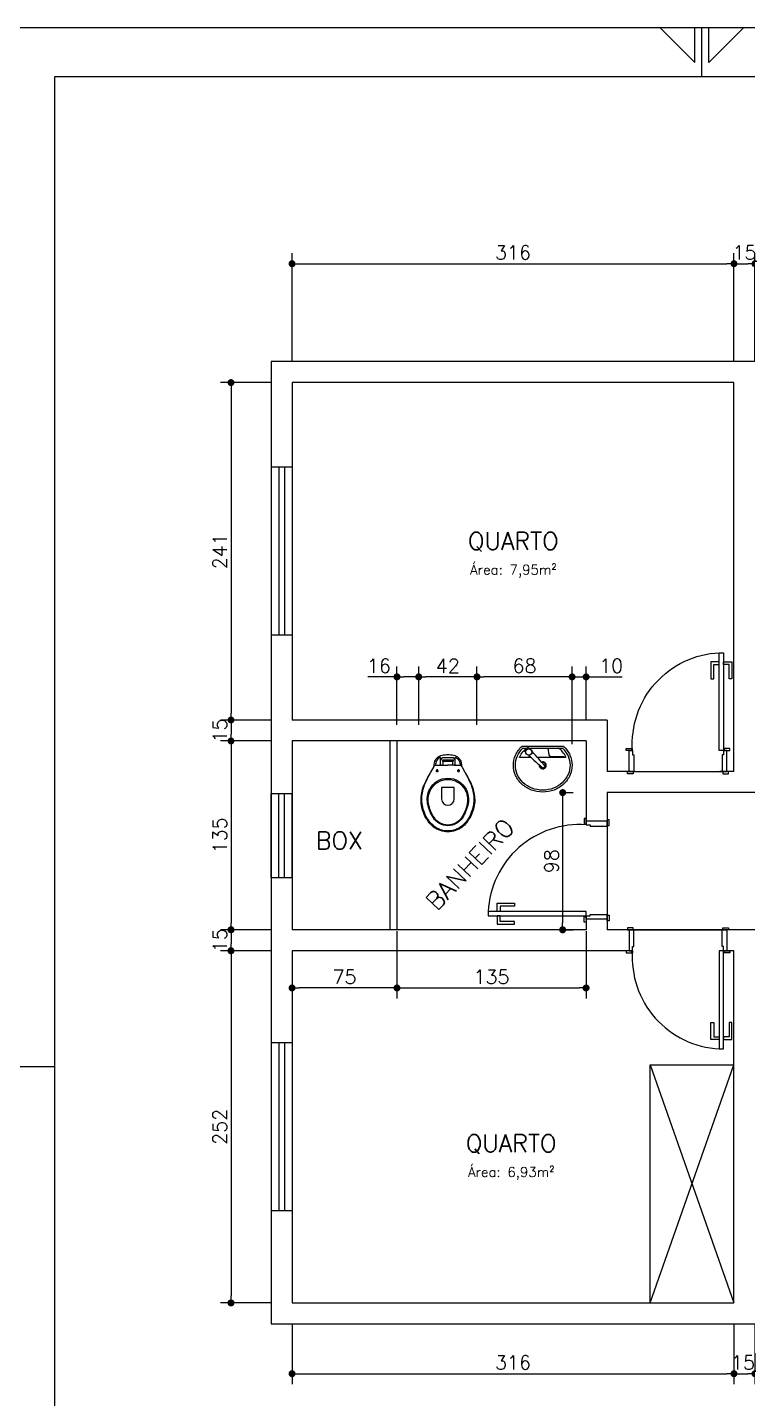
# Model space of a CAD drawing. Header units: millimetres. Extents: x -1019 to 2003, y 2166 to 3651.
# Drawn here: x 8 to 523, y 2671 to 3651 of the extents above; entities that cross this region are included whole.
import ezdxf
from ezdxf.enums import TextEntityAlignment as Align

# ---------------------------------------------------------------- set-up
doc = ezdxf.new("R2010")
doc.units = ezdxf.units.MM
doc.header["$LTSCALE"] = 30
for name, color, linetype in [('60CL', 2, 'Continuous'), ('CONT2', 2, 'Continuous'), ('CONT6', 6, 'Continuous'), ('Pen-02', 2, 'Continuous'), ('Pen-06', 6, 'Continuous'), ('Simb', 30, 'Continuous'), ('Texto-04', 4, 'Continuous')]:
    doc.layers.add(name, color=color, linetype=linetype)
doc.styles.add('NR', font='romans.shx')
doc.dimstyles.new('ESC-50', dxfattribs={"dimtxt": 10, "dimasz": 5, "dimexe": 7.5, "dimexo": 15, "dimgap": 0.5, "dimtad": 0, "dimdec": 1, "dimzin": 9, "dimdsep": 46, "dimtxsty": 'NR', "dimblk1": 'DOT', "dimblk2": 'DOT', "dimsah": 1, "dimcen": 0.09, "dimclrd": 1, "dimclre": 2, "dimclrt": 2, "dimadec": 5, "dimazin": 0, "dimtfac": 1, "dimtdec": 1, "dimtmove": 0, "dimatfit": 3, "dimldrblk": 'DOT', "dimfxl": 7.5, "dimtvp": 0.8, "dimtolj": 1, "dimtzin": 9, "dimarcsym": 0})

# ---------------------------------------------------------------- blocks, each defined once
blk = doc.blocks.new('P70-P15')
at = {"color": 1}
blk.add_line((70, -15), (0, -15), dxfattribs=at)
at = {"color": 0}
for points in [[(2.5, 0), (5.5, 0), (5.5, 70), (2.5, 70)], [(2.5, 63.5), (-3.5, 63.5), (-3.5, 51.25), (-1.5, 51.25), (-1.5, 61.5), (2.5, 61.5)], [(5.5, 63.5), (11.5, 63.5), (11.5, 51.25), (9.5, 51.25), (9.5, 61.5), (5.5, 61.5)], [(-2, 1.5), (2, 1.5), (2, 0), (-2, 0)], [(2.5, 0), (2.5, -3), (3.5, -3), (3.5, -15), (0, -15), (0, 0)], [(72, 1.5), (68, 1.5), (68, 0), (72, 0)], [(67.5, 0), (67.5, -3), (66.5, -3), (66.5, -15), (70, -15), (70, 0)], [(3, -15), (3, -16.5), (-1, -16.5), (-1, -15)], [(67, -15), (67, -16.5), (71, -16.5), (71, -15)]]:
    blk.add_lwpolyline(points, close=True, dxfattribs=at)
blk.add_arc((2.41, 4.8), 65.27, 355.77978, 87.28376, dxfattribs=at)
blk = doc.blocks.new('A$C10AC585C')
at = {"layer": 'Pen-02'}
for p, q in [((15, 120), (0, 120)), ((0, 120), (0, 0)), ((5.5, 120), (5.5, 0)), ((9.5, 120), (9.5, 0)), ((15, 120), (15, 0)), ((15, 0), (0, 0))]:
    blk.add_line(p, q, dxfattribs=at)
blk = doc.blocks.new('A$C544860EA')
at = {"layer": 'Pen-02'}
for p, q in [((-15, 60), (0, 60)), ((-15, 0), (-15, 60)), ((-9.5, 0), (-9.5, 60)), ((-5.5, 0), (-5.5, 60)), ((0, 0), (0, 60)), ((-15, 0), (0, 0))]:
    blk.add_line(p, q, dxfattribs=at)
blk = doc.blocks.new('PIA-2')
at = {"color": 0}
for p, q in [((-9, -9), (-18.2, -9)), ((-11.7, -1.2), (-14.3, -3.7)), ((-13, -2.5), (-14.3, -3.7)), ((-13, -2.5), (-11.7, -1.2)), ((18.2, -9), (-4.1, -9)), ((4.1, -1.6), (4.9, -6.8)), ((6.3, -8.1), (16.9, -8.1)), ((1.7, -16), (0.6, -17.2)), ((1.2, -16.6), (0.6, -17.2))]:
    blk.add_line(p, q, dxfattribs=at)
blk.add_lwpolyline([(16.1, 0, -0.002445), (16.3, -0.2, -0.101579), (21.3, -7.1, -0.106878), (23, -15, -0.106878), (21.3, -22.9, -0.101579), (16.3, -29.8, -0.094885), (8.9, -34.4, -0.090639), (0, -36, -0.090639), (-8.9, -34.4, -0.094885), (-16.3, -29.8, -0.101579), (-21.3, -22.9, -0.106878), (-23, -15, -0.106878), (-21.3, -7.1, -0.101579), (-16.3, -0.2, -0.002445), (-16.1, 0)], format="xyb", close=True, dxfattribs=at)
for points in [[(-11.1, -1.5), (15.5, -1.5, -0.071228), (19.8, -7.6, -0.106878), (21.4, -14.9, -0.106878), (19.9, -22.3, -0.101579), (15.2, -28.7, -0.094885), (8.4, -32.9, -0.090639), (0, -34.5, -0.090639), (-8.4, -32.9, -0.094885), (-15.2, -28.7, -0.101579), (-19.9, -22.3, -0.106878), (-21.4, -14.9, -0.106878), (-19.8, -7.6, -0.089873), (-15.5, -1.5), (-12, -1.5)], [(-18.2, -9, -0.009707), (-18, -8.4, -0.128419), (-12.3, -1.5, -0.09704)], [(18.2, -9, 0.009707), (18, -8.4, 0.128419), (12.3, -1.5, 0.09704)]]:
    blk.add_lwpolyline(points, format="xyb", dxfattribs=at)
blk.add_lwpolyline([(1.2, -16.6), (1.7, -16)], dxfattribs=at)
for radius in [2.5, 2.4]:
    blk.add_circle((-10.9, -4.6), radius, dxfattribs=at)
for centre, radius, start, end in [((-14.1, -3.9), 0.2, 135, 225.8897), ((184.1, 200.6), 285, 225.8897, 226.1438), ((-11.6, -1.3), 0.2, 44.1103, 135), ((-216, -199.5), 285, 43.8562, 44.1103), ((184.1, 200.6), 285, 226.7805, 229.839), ((-216, -199.5), 285, 40.161, 43.2195), ((6.3, -6.6), 1.5, 188.15, 270), ((0, -15), 2.75, 171.3889, 112.7623), ((0, -15), 2.25, 179.861, 108.5168), ((0.4, -17), 0.2, 229.839, 315), ((1.6, -15.9), 0.2, 315, 40.161)]:
    blk.add_arc(centre, radius, start, end, dxfattribs=at)
blk = doc.blocks.new('VASO-1')
at = {"color": 1}
for p, q in [((-8.5, -16.3), (-6.5, -16.3)), ((-7.5, -15.2), (-7.5, -17.2)), ((8.5, -16.3), (6.5, -16.3)), ((7.5, -15.2), (7.5, -17.2))]:
    blk.add_line(p, q, dxfattribs=at)
at = {"color": 0}
for points in [[(9.94, -13.68, -0.047116), (9.93, -13.63), (9.48, -10.71, 0.305161), (4, -5.4, 0.049506), (0, -5, 0.049506), (-4, -5.4, 0.305161), (-9.48, -10.71), (-9.93, -13.63, -0.047116), (-9.93, -13.63), (-9.93, -13.63, -0.092203), (-9.97, -13.73), (-12, -17.4, 0.036783), (-13.2, -19.4, 0.0196), (-15.3, -23.4, 0.056836), (-17.8, -29.4, 0.089116), (-18.8, -39.4, 0.095425), (-15.55, -49.4, 0.091656), (-10, -55.95, 0.16072), (0, -59.4, 0.16072), (10, -55.95, 0.091656), (15.55, -49.4, 0.095425), (18.8, -39.4, 0.089116), (17.8, -29.4, 0.056836), (15.3, -23.4, 0.0196), (13.2, -19.4, 0.036783), (12, -17.4), (9.97, -13.73, -0.044891), (9.94, -13.68), (9.78, -13.41)], [(-4.5, -12.4, 0.414214), (-3.5, -11.4), (-3.5, -10.1, 0.226163), (-3.76, -9.56, -0.733322), (-3.5, -8.9), (0, -8.9), (3.5, -8.9, -0.733322), (3.76, -9.56, 0.226163), (3.5, -10.1), (3.5, -11.4, 0.414214), (4.5, -12.4)], [(-4.5, -12.4), (-8.05, -12.4, 0.291578), (-9.93, -13.63)], [(9.78, -13.41, 0.269143), (8.05, -12.4), (4.5, -12.4)]]:
    blk.add_lwpolyline(points, format="xyb", dxfattribs=at)
at = {"color": 1}
for points in [[(-5.1, -12.4), (-5.1, -9.15), (-5.1, -7.31, 0.5854), (-5.71, -6.96, 0.134872), (-8, -9.4, 0.082359), (-8.77, -12.53)], [(-5.1, -9.15, -0.414214), (-3.1, -7.15), (0, -7.15), (3.1, -7.15, -0.414214), (5.1, -9.15)], [(5.1, -12.4), (5.1, -9.15), (5.1, -7.31, -0.5854), (5.71, -6.96, -0.134872), (8, -9.4, -0.082359), (8.77, -12.53)], [(-12, -17.4), (-13.1, -19.4, 0.0204), (-15, -23.4, 0.050595), (-17.35, -29.4, 0.089432), (-18.15, -39.4, 0.098712), (-14.75, -49.4, 0.072481), (-10, -55.1, 0.182574), (0, -58.7, 0.182574), (10, -55.1, 0.072481), (14.75, -49.4, 0.098712), (18.15, -39.4, 0.089432), (17.35, -29.4, 0.050595), (15, -23.4, 0.0204), (13.1, -19.4), (12, -17.4)]]:
    blk.add_lwpolyline(points, format="xyb", dxfattribs=at)
at = {"color": 0}
for points in [[(-4.5, -12.4), (-0.01, -12.4)], [(4.5, -12.4), (0.01, -12.4)]]:
    blk.add_lwpolyline(points, dxfattribs=at)
at = {"color": 1}
blk.add_lwpolyline([(-3.5, -9.75), (0, -9.75), (3.5, -9.75)], dxfattribs=at)
at = {"color": 0}
for points in [[(12.8, -29.4, 0.278895), (0, -21.55, 0.278895), (-12.8, -29.4, 0.167831), (-14.25, -39.4, 0.098952), (-10.2, -49.4, 0.247323), (0, -55.1, 0.247323), (10.2, -49.4, 0.098952), (14.25, -39.4, 0.167831)], [(0, -28.2), (4.5, -28.2), (4.5, -36.2, -0.394755), (0, -40.6, -0.394755), (-4.5, -36.2), (-4.5, -28.2)]]:
    blk.add_lwpolyline(points, format="xyb", close=True, dxfattribs=at)
at = {"color": 1}
blk.add_lwpolyline([(11.9, -29.4, 0.264523), (0, -22.4, 0.264523), (-11.9, -29.4, 0.185303), (-13.65, -39.4, 0.106842), (-9.5, -49.4, 0.250606), (0, -54.6, 0.250606), (9.5, -49.4, 0.106842), (13.65, -39.4, 0.185303)], format="xyb", close=True, dxfattribs=at)
for centre in [(-7.5, -16.3), (7.5, -16.3)]:
    blk.add_circle(centre, 0.65, dxfattribs=at)
blk = doc.blocks.new('DOT')
at = {"color": 0, "linetype": 'ByBlock'}
blk.add_line((-0.5, 0), (-1, 0), dxfattribs=at)
at = {"color": 0, "linetype": 'ByBlock', "const_width": 0.5}
blk.add_lwpolyline([(-0.25, 0, 1), (0.25, 0, 1)], format="xyb", close=True, dxfattribs=at)
blk = doc.blocks.new('*D58')
at = {"layer": 'Defpoints', "color": 0, "transparency": 16777216}
for p in [(197.14, 3397.08), (153.51, 3155.98), (197.14, 3155.98)]:
    blk.add_point(p, dxfattribs=at)
at = {"layer": 'Simb', "color": 2, "lineweight": -2, "transparency": 16777216}
for p, q in [((182.14, 3397.08), (146.01, 3397.08)), ((182.14, 3155.98), (146.01, 3155.98))]:
    blk.add_line(p, q, dxfattribs=at)
at = {"layer": 'Simb', "color": 1, "lineweight": -2, "transparency": 16777216}
blk.add_line((153.51, 3392.08), (153.51, 3160.98), dxfattribs=at)
at = {"layer": 'Simb', "color": 1, "lineweight": -2, "transparency": 16777216, "xscale": 5, "yscale": 5, "zscale": 5}
for p, rotation in [((153.51, 3397.08), 90), ((153.51, 3155.98), 270)]:
    blk.add_blockref('DOT', p, dxfattribs=dict(at, rotation=rotation))
at = {"layer": 'Simb', "color": 2, "transparency": 16777216, "insert": (145.51, 3276.53), "char_height": 10, "attachment_point": 5, "rotation": 90, "style": 'NR'}
blk.add_mtext('\\A1;241', dxfattribs=at)
blk = doc.blocks.new('_Dot')
at = {"color": 0, "linetype": 'ByBlock', "lineweight": -2}
blk.add_line((-0.5, 0), (-1, 0), dxfattribs=at)
at = {"color": 0, "linetype": 'ByBlock', "const_width": 0.5}
blk.add_lwpolyline([(-0.25, 0, 1), (0.25, 0, 1)], format="xyb", close=True, dxfattribs=at)
blk = doc.blocks.new('*D59')
at = {"layer": 'Defpoints', "color": 0, "transparency": 16777216}
for p in [(197.14, 3155.98), (153.51, 3140.98), (197.14, 3140.98)]:
    blk.add_point(p, dxfattribs=at)
at = {"layer": 'Simb', "color": 2, "lineweight": -2, "transparency": 16777216}
for p, q in [((182.14, 3155.98), (146.01, 3155.98)), ((182.14, 3140.98), (146.01, 3140.98))]:
    blk.add_line(p, q, dxfattribs=at)
at = {"layer": 'Simb', "color": 1, "lineweight": -2, "transparency": 16777216}
blk.add_line((153.51, 3150.98), (153.51, 3145.98), dxfattribs=at)
at = {"layer": 'Simb', "color": 1, "lineweight": -2, "transparency": 16777216, "xscale": 5, "yscale": 5, "zscale": 5}
for p, rotation in [((153.51, 3155.98), 90), ((153.51, 3140.98), 270)]:
    blk.add_blockref('DOT', p, dxfattribs=dict(at, rotation=rotation))
at = {"layer": 'Simb', "color": 2, "transparency": 16777216, "insert": (145.51, 3148.48), "char_height": 10, "attachment_point": 5, "rotation": 90, "style": 'NR'}
blk.add_mtext('\\A1;15', dxfattribs=at)
blk = doc.blocks.new('*D60')
at = {"layer": 'Defpoints', "color": 0, "transparency": 16777216}
for p in [(197.14, 3140.98), (153.51, 3006.08), (197.14, 3006.08)]:
    blk.add_point(p, dxfattribs=at)
at = {"layer": 'Simb', "color": 2, "lineweight": -2, "transparency": 16777216}
for p, q in [((182.14, 3140.98), (146.01, 3140.98)), ((182.14, 3006.08), (146.01, 3006.08))]:
    blk.add_line(p, q, dxfattribs=at)
at = {"layer": 'Simb', "color": 1, "lineweight": -2, "transparency": 16777216}
blk.add_line((153.51, 3135.98), (153.51, 3011.08), dxfattribs=at)
at = {"layer": 'Simb', "color": 1, "lineweight": -2, "transparency": 16777216, "xscale": 5, "yscale": 5, "zscale": 5}
for p, rotation in [((153.51, 3140.98), 90), ((153.51, 3006.08), 270)]:
    blk.add_blockref('DOT', p, dxfattribs=dict(at, rotation=rotation))
at = {"layer": 'Simb', "color": 2, "transparency": 16777216, "insert": (145.51, 3073.53), "char_height": 10, "attachment_point": 5, "rotation": 90, "style": 'NR'}
blk.add_mtext('\\A1;135', dxfattribs=at)
blk = doc.blocks.new('*D61')
at = {"layer": 'Defpoints', "color": 0, "transparency": 16777216}
for p in [(197.14, 3006.08), (153.51, 2991.08), (197.14, 2991.08)]:
    blk.add_point(p, dxfattribs=at)
at = {"layer": 'Simb', "color": 2, "lineweight": -2, "transparency": 16777216}
for p, q in [((182.14, 3006.08), (146.01, 3006.08)), ((182.14, 2991.08), (146.01, 2991.08))]:
    blk.add_line(p, q, dxfattribs=at)
at = {"layer": 'Simb', "color": 1, "lineweight": -2, "transparency": 16777216}
blk.add_line((153.51, 3001.08), (153.51, 2996.08), dxfattribs=at)
at = {"layer": 'Simb', "color": 1, "lineweight": -2, "transparency": 16777216, "xscale": 5, "yscale": 5, "zscale": 5}
for p, rotation in [((153.51, 3006.08), 90), ((153.51, 2991.08), 270)]:
    blk.add_blockref('DOT', p, dxfattribs=dict(at, rotation=rotation))
at = {"layer": 'Simb', "color": 2, "transparency": 16777216, "insert": (145.51, 2998.58), "char_height": 10, "attachment_point": 5, "rotation": 90, "style": 'NR'}
blk.add_mtext('\\A1;15', dxfattribs=at)
blk = doc.blocks.new('*D62')
at = {"layer": 'Defpoints', "color": 0, "transparency": 16777216}
for p in [(197.14, 2991.08), (153.51, 2739.48), (197.14, 2739.48)]:
    blk.add_point(p, dxfattribs=at)
at = {"layer": 'Simb', "color": 2, "lineweight": -2, "transparency": 16777216}
for p, q in [((182.14, 2991.08), (146.01, 2991.08)), ((182.14, 2739.48), (146.01, 2739.48))]:
    blk.add_line(p, q, dxfattribs=at)
at = {"layer": 'Simb', "color": 1, "lineweight": -2, "transparency": 16777216}
blk.add_line((153.51, 2986.08), (153.51, 2744.48), dxfattribs=at)
at = {"layer": 'Simb', "color": 1, "lineweight": -2, "transparency": 16777216, "xscale": 5, "yscale": 5, "zscale": 5}
for p, rotation in [((153.51, 2991.08), 90), ((153.51, 2739.48), 270)]:
    blk.add_blockref('DOT', p, dxfattribs=dict(at, rotation=rotation))
at = {"layer": 'Simb', "color": 2, "transparency": 16777216, "insert": (145.51, 2865.28), "char_height": 10, "attachment_point": 5, "rotation": 90, "style": 'NR'}
blk.add_mtext('\\A1;252', dxfattribs=at)
blk = doc.blocks.new('*D63')
at = {"layer": 'Defpoints', "color": 0, "transparency": 16777216}
for p in [(197.14, 2739.48), (513.04, 2739.48), (513.04, 2688.88)]:
    blk.add_point(p, dxfattribs=at)
at = {"layer": 'Simb', "color": 2, "lineweight": -2, "transparency": 16777216}
for p, q in [((197.14, 2724.48), (197.14, 2681.38)), ((513.04, 2724.48), (513.04, 2681.38))]:
    blk.add_line(p, q, dxfattribs=at)
at = {"layer": 'Simb', "color": 1, "lineweight": -2, "transparency": 16777216}
blk.add_line((202.14, 2688.88), (508.04, 2688.88), dxfattribs=at)
at = {"layer": 'Simb', "color": 1, "lineweight": -2, "transparency": 16777216, "xscale": 5, "yscale": 5, "zscale": 5, "rotation": 180}
blk.add_blockref('DOT', (197.14, 2688.88), dxfattribs=at)
at = {"layer": 'Simb', "color": 1, "lineweight": -2, "transparency": 16777216, "xscale": 5, "yscale": 5, "zscale": 5}
blk.add_blockref('DOT', (513.04, 2688.88), dxfattribs=at)
at = {"layer": 'Simb', "color": 2, "transparency": 16777216, "insert": (355.09, 2696.88), "char_height": 10, "attachment_point": 5, "style": 'NR'}
blk.add_mtext('\\A1;316', dxfattribs=at)
blk = doc.blocks.new('*D64')
at = {"layer": 'Defpoints', "color": 0, "transparency": 16777216}
for p in [(513.04, 2739.48), (528.04, 2739.48), (528.04, 2688.88)]:
    blk.add_point(p, dxfattribs=at)
at = {"layer": 'Simb', "color": 2, "lineweight": -2, "transparency": 16777216}
for p, q in [((513.04, 2724.48), (513.04, 2681.38)), ((528.04, 2724.48), (528.04, 2681.38))]:
    blk.add_line(p, q, dxfattribs=at)
at = {"layer": 'Simb', "color": 1, "lineweight": -2, "transparency": 16777216}
blk.add_line((518.04, 2688.88), (523.04, 2688.88), dxfattribs=at)
at = {"layer": 'Simb', "color": 1, "lineweight": -2, "transparency": 16777216, "xscale": 5, "yscale": 5, "zscale": 5, "rotation": 180}
blk.add_blockref('DOT', (513.04, 2688.88), dxfattribs=at)
at = {"layer": 'Simb', "color": 1, "lineweight": -2, "transparency": 16777216, "xscale": 5, "yscale": 5, "zscale": 5}
blk.add_blockref('DOT', (528.04, 2688.88), dxfattribs=at)
at = {"layer": 'Simb', "color": 2, "transparency": 16777216, "insert": (519.47, 2696.88), "char_height": 10, "attachment_point": 5, "style": 'NR'}
blk.add_mtext('\\A1;15', dxfattribs=at)
blk = doc.blocks.new('*D70')
at = {"layer": 'Defpoints', "color": 0, "transparency": 16777216}
for p in [(513.04, 3482), (197.14, 3397.08), (513.04, 3397.08)]:
    blk.add_point(p, dxfattribs=at)
at = {"layer": 'Simb', "color": 2, "lineweight": -2, "transparency": 16777216}
for p, q in [((197.14, 3412.08), (197.14, 3489.5)), ((513.04, 3412.08), (513.04, 3489.5))]:
    blk.add_line(p, q, dxfattribs=at)
at = {"layer": 'Simb', "color": 1, "lineweight": -2, "transparency": 16777216}
blk.add_line((202.14, 3482), (508.04, 3482), dxfattribs=at)
at = {"layer": 'Simb', "color": 1, "lineweight": -2, "transparency": 16777216, "xscale": 5, "yscale": 5, "zscale": 5, "rotation": 180}
blk.add_blockref('DOT', (197.14, 3482), dxfattribs=at)
at = {"layer": 'Simb', "color": 1, "lineweight": -2, "transparency": 16777216, "xscale": 5, "yscale": 5, "zscale": 5}
blk.add_blockref('DOT', (513.04, 3482), dxfattribs=at)
at = {"layer": 'Simb', "color": 2, "transparency": 16777216, "insert": (355.09, 3490), "char_height": 10, "attachment_point": 5, "style": 'NR'}
blk.add_mtext('\\A1;316', dxfattribs=at)
blk = doc.blocks.new('*D71')
at = {"layer": 'Defpoints', "color": 0, "transparency": 16777216}
for p in [(528.04, 3482), (513.04, 3397.08), (528.04, 3397.08)]:
    blk.add_point(p, dxfattribs=at)
at = {"layer": 'Simb', "color": 2, "lineweight": -2, "transparency": 16777216}
for p, q in [((513.04, 3412.08), (513.04, 3489.5)), ((528.04, 3412.08), (528.04, 3489.5))]:
    blk.add_line(p, q, dxfattribs=at)
at = {"layer": 'Simb', "color": 1, "lineweight": -2, "transparency": 16777216}
blk.add_line((518.04, 3482), (523.04, 3482), dxfattribs=at)
at = {"layer": 'Simb', "color": 1, "lineweight": -2, "transparency": 16777216, "xscale": 5, "yscale": 5, "zscale": 5, "rotation": 180}
blk.add_blockref('DOT', (513.04, 3482), dxfattribs=at)
at = {"layer": 'Simb', "color": 1, "lineweight": -2, "transparency": 16777216, "xscale": 5, "yscale": 5, "zscale": 5}
blk.add_blockref('DOT', (528.04, 3482), dxfattribs=at)
at = {"layer": 'Simb', "color": 2, "transparency": 16777216, "insert": (520.54, 3490), "char_height": 10, "attachment_point": 5, "style": 'NR'}
blk.add_mtext('\\A1;15', dxfattribs=at)
blk = doc.blocks.new('*D86')
at = {"layer": 'Defpoints', "color": 0, "transparency": 16777216}
for p in [(272.14, 3020.19), (407.34, 3020.19), (407.34, 2964.53)]:
    blk.add_point(p, dxfattribs=at)
at = {"layer": 'Simb', "color": 2, "lineweight": -2, "transparency": 16777216}
for p, q in [((272.14, 3005.19), (272.14, 2957.03)), ((407.34, 3005.19), (407.34, 2957.03))]:
    blk.add_line(p, q, dxfattribs=at)
at = {"layer": 'Simb', "color": 1, "lineweight": -2, "transparency": 16777216}
blk.add_line((277.14, 2964.53), (402.34, 2964.53), dxfattribs=at)
at = {"layer": 'Simb', "color": 1, "lineweight": -2, "transparency": 16777216, "xscale": 5, "yscale": 5, "zscale": 5, "rotation": 180}
blk.add_blockref('DOT', (272.14, 2964.53), dxfattribs=at)
at = {"layer": 'Simb', "color": 1, "lineweight": -2, "transparency": 16777216, "xscale": 5, "yscale": 5, "zscale": 5}
blk.add_blockref('DOT', (407.34, 2964.53), dxfattribs=at)
at = {"layer": 'Simb', "color": 2, "transparency": 16777216, "insert": (339.74, 2972.53), "char_height": 10, "attachment_point": 5, "style": 'NR'}
blk.add_mtext('\\A1;135', dxfattribs=at)
blk = doc.blocks.new('*D87')
at = {"layer": 'Defpoints', "color": 0, "transparency": 16777216}
for p in [(197.14, 3006.08), (272.14, 3006.08), (197.14, 2964.53)]:
    blk.add_point(p, dxfattribs=at)
at = {"layer": 'Simb', "color": 2, "lineweight": -2, "transparency": 16777216}
for p, q in [((197.14, 2991.08), (197.14, 2957.03)), ((272.14, 2991.08), (272.14, 2957.03))]:
    blk.add_line(p, q, dxfattribs=at)
at = {"layer": 'Simb', "color": 1, "lineweight": -2, "transparency": 16777216}
blk.add_line((267.14, 2964.53), (202.14, 2964.53), dxfattribs=at)
at = {"layer": 'Simb', "color": 1, "lineweight": -2, "transparency": 16777216, "xscale": 5, "yscale": 5, "zscale": 5, "rotation": 180}
blk.add_blockref('DOT', (197.14, 2964.53), dxfattribs=at)
at = {"layer": 'Simb', "color": 1, "lineweight": -2, "transparency": 16777216, "xscale": 5, "yscale": 5, "zscale": 5}
blk.add_blockref('DOT', (272.14, 2964.53), dxfattribs=at)
at = {"layer": 'Simb', "color": 2, "transparency": 16777216, "insert": (234.64, 2972.53), "char_height": 10, "attachment_point": 5, "style": 'NR'}
blk.add_mtext('\\A1;75', dxfattribs=at)
blk = doc.blocks.new('*D88')
at = {"layer": 'Defpoints', "color": 0, "transparency": 16777216}
for p in [(407.34, 3186.8), (407.34, 3140.98), (397.34, 3123.63)]:
    blk.add_point(p, dxfattribs=at)
at = {"layer": 'Simb', "color": 2, "lineweight": -2, "transparency": 16777216}
for p, q in [((397.34, 3138.63), (397.34, 3194.3)), ((407.34, 3155.98), (407.34, 3194.3))]:
    blk.add_line(p, q, dxfattribs=at)
at = {"layer": 'Simb', "color": 1, "lineweight": -2, "transparency": 16777216}
for p, q in [((392.34, 3186.8), (387.34, 3186.8)), ((397.34, 3186.8), (407.34, 3186.8)), ((412.34, 3186.8), (433.1, 3186.8))]:
    blk.add_line(p, q, dxfattribs=at)
at = {"layer": 'Simb', "color": 1, "lineweight": -2, "transparency": 16777216, "xscale": 5, "yscale": 5, "zscale": 5}
blk.add_blockref('DOT', (397.34, 3186.8), dxfattribs=at)
at = {"layer": 'Simb', "color": 1, "lineweight": -2, "transparency": 16777216, "xscale": 5, "yscale": 5, "zscale": 5, "rotation": 180}
blk.add_blockref('DOT', (407.34, 3186.8), dxfattribs=at)
at = {"layer": 'Simb', "color": 2, "transparency": 16777216, "insert": (425.22, 3194.8), "char_height": 10, "attachment_point": 5, "style": 'NR'}
blk.add_mtext('\\A1;10', dxfattribs=at)
blk = doc.blocks.new('*D89')
at = {"layer": 'Defpoints', "color": 0, "transparency": 16777216}
for p in [(329.34, 3186.8), (329.34, 3137.44), (397.34, 3123.63)]:
    blk.add_point(p, dxfattribs=at)
at = {"layer": 'Simb', "color": 2, "lineweight": -2, "transparency": 16777216}
for p, q in [((329.34, 3152.44), (329.34, 3194.3)), ((397.34, 3138.63), (397.34, 3194.3))]:
    blk.add_line(p, q, dxfattribs=at)
at = {"layer": 'Simb', "color": 1, "lineweight": -2, "transparency": 16777216}
blk.add_line((392.34, 3186.8), (334.34, 3186.8), dxfattribs=at)
at = {"layer": 'Simb', "color": 1, "lineweight": -2, "transparency": 16777216, "xscale": 5, "yscale": 5, "zscale": 5, "rotation": 180}
blk.add_blockref('DOT', (329.34, 3186.8), dxfattribs=at)
at = {"layer": 'Simb', "color": 1, "lineweight": -2, "transparency": 16777216, "xscale": 5, "yscale": 5, "zscale": 5}
blk.add_blockref('DOT', (397.34, 3186.8), dxfattribs=at)
at = {"layer": 'Simb', "color": 2, "transparency": 16777216, "insert": (363.34, 3194.8), "char_height": 10, "attachment_point": 5, "style": 'NR'}
blk.add_mtext('\\A1;68', dxfattribs=at)
blk = doc.blocks.new('*D90')
at = {"layer": 'Defpoints', "color": 0, "transparency": 16777216}
for p in [(287.69, 3186.8), (287.69, 3137.44), (329.34, 3137.44)]:
    blk.add_point(p, dxfattribs=at)
at = {"layer": 'Simb', "color": 2, "lineweight": -2, "transparency": 16777216}
for p, q in [((287.69, 3152.44), (287.69, 3194.3)), ((329.34, 3152.44), (329.34, 3194.3))]:
    blk.add_line(p, q, dxfattribs=at)
at = {"layer": 'Simb', "color": 1, "lineweight": -2, "transparency": 16777216}
blk.add_line((324.34, 3186.8), (292.69, 3186.8), dxfattribs=at)
at = {"layer": 'Simb', "color": 1, "lineweight": -2, "transparency": 16777216, "xscale": 5, "yscale": 5, "zscale": 5, "rotation": 180}
blk.add_blockref('DOT', (287.69, 3186.8), dxfattribs=at)
at = {"layer": 'Simb', "color": 1, "lineweight": -2, "transparency": 16777216, "xscale": 5, "yscale": 5, "zscale": 5}
blk.add_blockref('DOT', (329.34, 3186.8), dxfattribs=at)
at = {"layer": 'Simb', "color": 2, "transparency": 16777216, "insert": (308.51, 3194.8), "char_height": 10, "attachment_point": 5, "style": 'NR'}
blk.add_mtext('\\A1;42', dxfattribs=at)
blk = doc.blocks.new('*D91')
at = {"layer": 'Defpoints', "color": 0, "transparency": 16777216}
for p in [(272.14, 3186.8), (272.14, 3137.44), (287.69, 3137.44)]:
    blk.add_point(p, dxfattribs=at)
at = {"layer": 'Simb', "color": 2, "lineweight": -2, "transparency": 16777216}
for p, q in [((272.14, 3152.44), (272.14, 3194.3)), ((287.69, 3152.44), (287.69, 3194.3))]:
    blk.add_line(p, q, dxfattribs=at)
at = {"layer": 'Simb', "color": 1, "lineweight": -2, "transparency": 16777216}
for p, q in [((272.14, 3186.8), (251.38, 3186.8)), ((282.69, 3186.8), (277.14, 3186.8))]:
    blk.add_line(p, q, dxfattribs=at)
at = {"layer": 'Simb', "color": 1, "lineweight": -2, "transparency": 16777216, "xscale": 5, "yscale": 5, "zscale": 5, "rotation": 180}
blk.add_blockref('DOT', (272.14, 3186.8), dxfattribs=at)
at = {"layer": 'Simb', "color": 1, "lineweight": -2, "transparency": 16777216, "xscale": 5, "yscale": 5, "zscale": 5}
blk.add_blockref('DOT', (287.69, 3186.8), dxfattribs=at)
at = {"layer": 'Simb', "color": 2, "transparency": 16777216, "insert": (259.26, 3194.8), "char_height": 10, "attachment_point": 5, "style": 'NR'}
blk.add_mtext('\\A1;16', dxfattribs=at)
blk = doc.blocks.new('*D57')
at = {"layer": 'Defpoints', "color": 0, "transparency": 16777216}
for p in [(375.57, 3104.11), (375.57, 3006.08), (390.58, 3006.08)]:
    blk.add_point(p, dxfattribs=at)
at = {"layer": 'Simb', "color": 2, "lineweight": -2, "transparency": 16777216}
for p, q in [((390.57, 3104.11), (398.08, 3104.11)), ((390.57, 3006.08), (398.08, 3006.08))]:
    blk.add_line(p, q, dxfattribs=at)
at = {"layer": 'Simb', "color": 1, "lineweight": -2, "transparency": 16777216}
blk.add_line((390.58, 3099.11), (390.58, 3011.08), dxfattribs=at)
at = {"layer": 'Simb', "color": 1, "lineweight": -2, "transparency": 16777216, "xscale": 5, "yscale": 5, "zscale": 5}
for p, rotation in [((390.58, 3104.11), 90), ((390.58, 3006.08), 270)]:
    blk.add_blockref('DOT', p, dxfattribs=dict(at, rotation=rotation))
at = {"layer": 'Simb', "color": 2, "transparency": 16777216, "insert": (382.58, 3055.1), "char_height": 10, "attachment_point": 5, "rotation": 90, "style": 'NR'}
blk.add_mtext('\\A1;98', dxfattribs=at)

msp = doc.modelspace()

# ---------------------------------------------------------------- linework, layer by layer
at = {"layer": '60CL'}
for p, q in [((485, 3625.85), (460, 3650.85)), ((485, 3625.85), (485, 3650.85)), ((490, 3615.85), (490, 3650.85)), ((495, 3625.85), (520, 3650.85)), ((495, 3625.85), (495, 3650.85)), ((-97.5, 2908.35), (27.5, 2908.35))]:
    msp.add_line(p, q, dxfattribs=at)
at = {"layer": 'CONT2'}
msp.add_line((-97.5, 3650.85), (2002.5, 3650.85), dxfattribs=at)
at = {"layer": 'CONT6'}
for p, q in [((27.5, 3615.85), (1967.5, 3615.85)), ((27.5, 2200.85), (27.5, 3615.85))]:
    msp.add_line(p, q, dxfattribs=at)
at = {"layer": 'Pen-06'}
for p, q in [((1057.64, 3412.08), (182.14, 3412.08)), ((182.14, 3412.08), (182.14, 2724.48)), ((513.04, 3397.08), (197.14, 3397.08)), ((197.14, 3397.08), (197.14, 3155.98)), ((513.04, 3119.08), (513.04, 3397.08)), ((422.34, 3155.98), (197.14, 3155.98)), ((422.34, 3155.98), (422.34, 3119.08)), ((407.34, 3140.98), (197.14, 3140.98)), ((197.14, 3140.98), (197.14, 3006.08)), ((407.34, 3140.98), (407.34, 3081.08)), ((438.04, 3119.08), (422.34, 3119.08)), ((513.04, 3119.08), (503.04, 3119.08)), ((528.04, 3104.08), (422.34, 3104.08)), ((422.34, 3104.08), (422.34, 3006.08)), ((407.34, 3016.08), (407.34, 3006.08)), ((407.34, 3006.08), (197.14, 3006.08)), ((528.04, 3006.08), (422.34, 3006.08)), ((438.04, 2991.08), (197.14, 2991.08)), ((197.14, 2991.08), (197.14, 2739.48)), ((513.04, 2991.08), (503.04, 2991.08)), ((513.04, 2739.48), (513.04, 2991.08)), ((197.14, 2739.48), (513.04, 2739.48)), ((182.14, 2724.48), (842.54, 2724.48))]:
    msp.add_line(p, q, dxfattribs=at)
at = {"layer": 'Simb'}
for p, q in [((267.14, 3140.98), (267.14, 3006.08)), ((272.14, 3140.98), (272.14, 3006.08)), ((453.04, 2909.48), (513.04, 2909.48)), ((453.04, 2739.48), (453.04, 2909.48)), ((453.04, 2739.48), (513.04, 2909.48)), ((453.04, 2909.48), (513.04, 2739.48))]:
    msp.add_line(p, q, dxfattribs=at)

# ---------------------------------------------------------------- block references
at = {"layer": 'Pen-06'}
for p in [(182.14, 3216.53), (182.14, 2805.28)]:
    msp.add_blockref('A$C10AC585C', p, dxfattribs=at)
at = {"layer": 'Simb', "xscale": -1}
msp.add_blockref('P70-P15', (508.04, 3134.08), dxfattribs=at)
at = {"layer": 'Simb'}
for name, p, xscale, yscale, zscale in [('PIA-2', (376.34, 3137.33), 0.9130434782608715, 0.9130434782608715, 0.9130434782608715), ('VASO-1', (308.52, 3136.33), -1.015865993416557, 1.015865993416557, 1.015865993416557)]:
    msp.add_blockref(name, p, dxfattribs=dict(at, xscale=xscale, yscale=yscale, zscale=zscale))
msp.add_blockref('A$C544860EA', (197.14, 3043.53), dxfattribs=at)
for p, rotation in [((407.34, 3013.58), 89.99999999999997), ((508.04, 2991.08), 180)]:
    msp.add_blockref('P70-P15', p, dxfattribs=dict(at, rotation=rotation))

# ---------------------------------------------------------------- texts
at = {"layer": 'Texto-04', "style": 'NR'}
for s, height, p in [('QUARTO', 12.5, (355.3, 3283.26)), ('Área: 7,95m²', 7, (355.3, 3263.45)), ('BOX', 12.5, (230.97, 3069.89)), ('QUARTO', 12.5, (353.76, 2852.89)), ('Área: 6,93m²', 7, (353.76, 2833.08))]:
    msp.add_text(s, height=height, dxfattribs=at).set_placement(p, align=Align.MIDDLE)
msp.add_text('BANHEIRO', height=12.5, rotation=46.23475, dxfattribs=at).set_placement((324.39, 3052.91), align=Align.MIDDLE)

# ---------------------------------------------------------------- dimensions: what is measured, and where the dimension line sits
at = {"layer": 'Simb'}
for base, p1, p2, picture, middle in [((513.04, 3482), (197.14, 3397.08), (513.04, 3397.08), '*D70', (355.09, 3490)), ((272.14, 3186.8), (287.69, 3137.44), (272.14, 3137.44), '*D91', (259.26, 3194.8)), ((287.69, 3186.8), (329.34, 3137.44), (287.69, 3137.44), '*D90', (308.51, 3194.8)), ((329.34, 3186.8), (397.34, 3123.63), (329.34, 3137.44), '*D89', (363.34, 3194.8)), ((407.34, 3186.8), (397.34, 3123.63), (407.34, 3140.98), '*D88', (425.22, 3194.8)), ((407.34, 2964.53), (272.14, 3020.19), (407.34, 3020.19), '*D86', (339.74, 2972.53)), ((197.14, 2964.53), (272.14, 3006.08), (197.14, 3006.08), '*D87', (234.64, 2972.53)), ((513.04, 2688.88), (197.14, 2739.48), (513.04, 2739.48), '*D63', (355.09, 2696.88))]:
    dim = msp.add_linear_dim(base=base, p1=p1, p2=p2, dimstyle='ESC-50', override={"dimdec": 0}, dxfattribs=at)
    dim.commit()
    dim.dimension.update_dxf_attribs({"geometry": picture, "text_midpoint": middle})
dim = msp.add_linear_dim(base=(528.04, 3482), p1=(513.04, 3397.08), p2=(528.04, 3397.08), dimstyle='ESC-50', dxfattribs=at)
dim.commit()
dim.dimension.update_dxf_attribs({"geometry": '*D71', "text_midpoint": (520.54, 3482), "dimtype": 160})
for base, p1, p2, picture, middle in [((153.51, 3155.98), (197.14, 3397.08), (197.14, 3155.98), '*D58', (145.51, 3276.53)), ((153.51, 3006.08), (197.14, 3140.98), (197.14, 3006.08), '*D60', (145.51, 3073.53)), ((390.58, 3006.08), (375.57, 3104.11), (375.57, 3006.08), '*D57', (382.58, 3055.1)), ((153.51, 2739.48), (197.14, 2991.08), (197.14, 2739.48), '*D62', (145.51, 2865.28))]:
    dim = msp.add_linear_dim(base=base, p1=p1, p2=p2, angle=90, dimstyle='ESC-50', override={"dimdec": 0}, dxfattribs=at)
    dim.commit()
    dim.dimension.update_dxf_attribs({"geometry": picture, "text_midpoint": middle})
for base, p1, p2, picture, middle in [((153.51, 3140.98), (197.14, 3155.98), (197.14, 3140.98), '*D59', (153.51, 3148.48)), ((153.51, 2991.08), (197.14, 3006.08), (197.14, 2991.08), '*D61', (153.51, 2998.58))]:
    dim = msp.add_linear_dim(base=base, p1=p1, p2=p2, angle=90, dimstyle='ESC-50', dxfattribs=at)
    dim.commit()
    dim.dimension.update_dxf_attribs({"geometry": picture, "text_midpoint": middle, "dimtype": 160})
dim = msp.add_linear_dim(base=(528.04, 2688.88), p1=(513.04, 2739.48), p2=(528.04, 2739.48), dimstyle='ESC-50', override={"dimdec": 0}, dxfattribs=at)
dim.commit()
dim.dimension.update_dxf_attribs({"geometry": '*D64', "text_midpoint": (519.47, 2688.88), "dimtype": 160})

doc.saveas('drawing.dxf')
